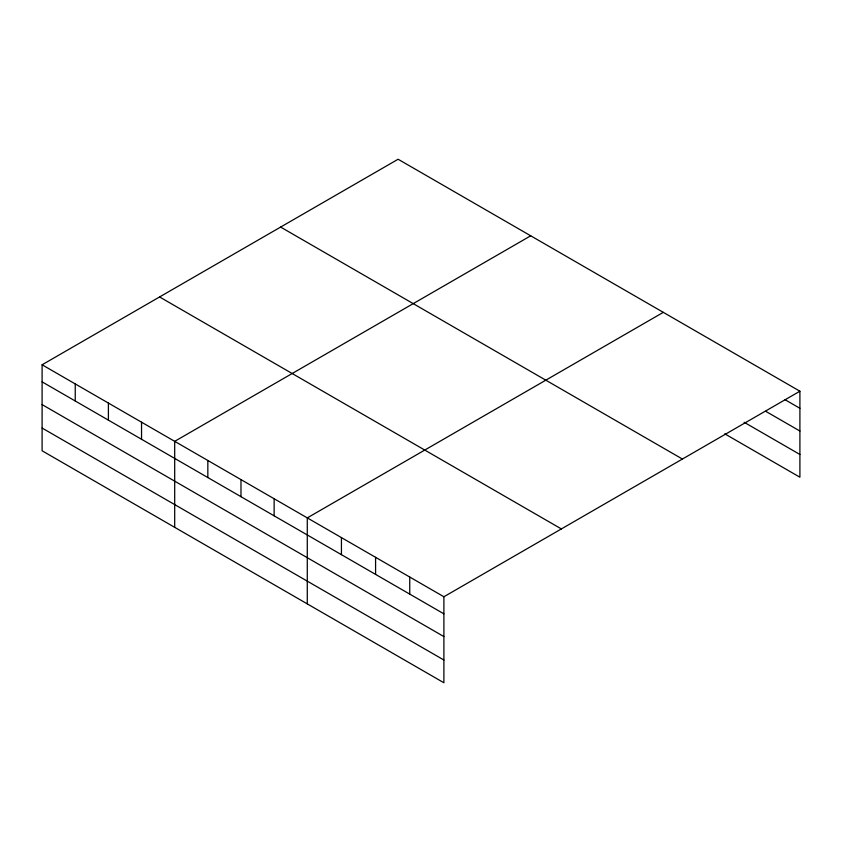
<?xml version="1.0" encoding="UTF-8"?>
<svg xmlns="http://www.w3.org/2000/svg" width="842" height="842" viewBox="0 0 842 842"><rect width="100%" height="100%" fill="white"/><g stroke="black" fill="none" stroke-linecap="round" stroke-linejoin="round"><path stroke-width="1.26" d="M443.892 636.573L443.892 596.757L42.1 364.786L42.1 450.786L443.892 682.757L443.892 636.573L42.1 404.602M42.1 364.786L398.108 159.243L799.9 391.214L799.9 477.214L724.762 433.83M530.702 235.802L174.694 441.345L174.694 527.334M663.296 312.35L307.277 517.893L307.277 603.882M443.892 596.757L799.9 391.214M785.102 399.74L799.9 408.286M765.746 411.317L799.9 431.03M744.117 422.263L799.9 454.469M280.628 227.077L682.42 459.048M159.58 296.963L561.372 528.934M42.1 381.858L443.892 613.829M42.1 428.041L443.892 660.012M409.738 577.044L409.738 594.115M375.585 557.32L375.585 574.391M341.431 537.606L341.431 554.678M274.134 498.748L274.134 515.82M240.98 479.614L240.98 496.685M207.837 460.479L207.837 477.551M141.54 422.2L141.54 439.271M108.397 403.065L108.397 420.137M75.243 383.931L75.243 401.002"/></g></svg>
